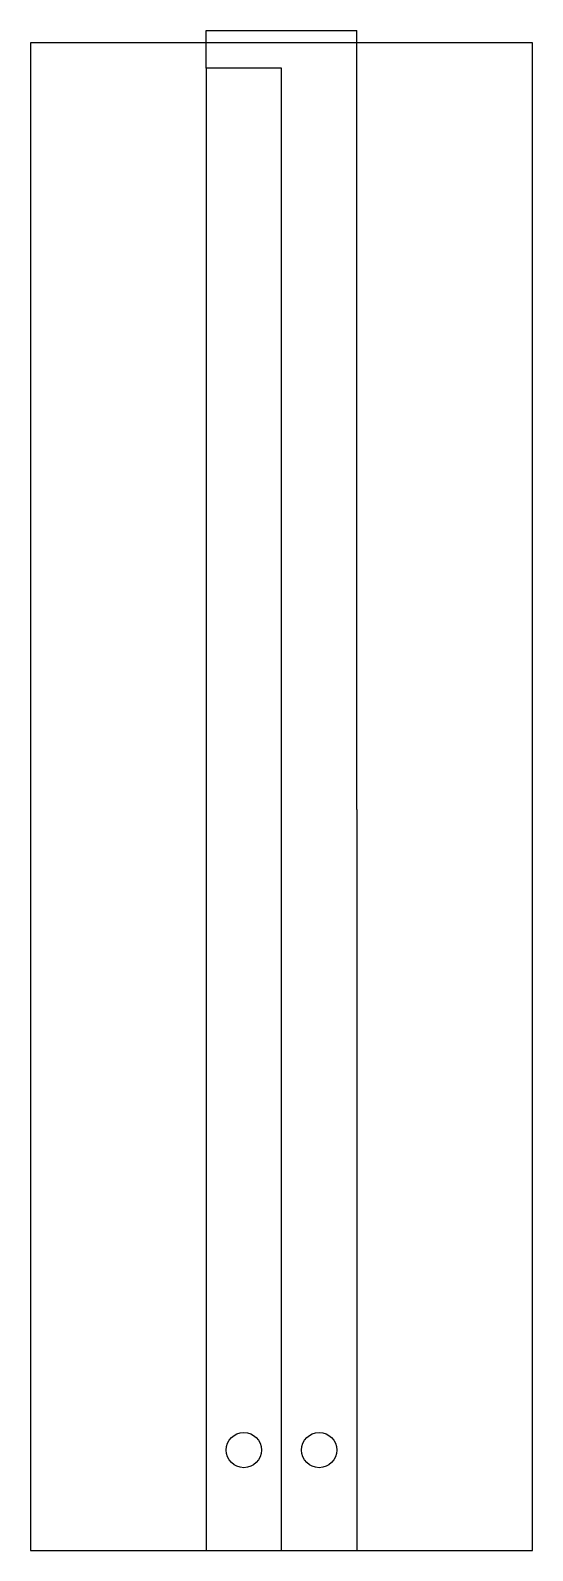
# Model space of a CAD drawing. Header units: millimetres. Extents: x 0 to 10, y 0 to 30.2.
import ezdxf

# ---------------------------------------------------------------- set-up
doc = ezdxf.new("R2010")
doc.units = ezdxf.units.MM

msp = doc.modelspace()

# ---------------------------------------------------------------- linework, layer by layer
at = {"color": 7, "linetype": 'Continuous'}
for p, q in [((3.5, 30.25), (6.5, 30.25)), ((3.5, 29.5), (3.5, 30.25)), ((6.5, 14.75), (6.5, 30.25)), ((3.5, 29.5), (3.5, 0)), ((5, 29.5), (3.5, 29.5)), ((5, 0), (5, 29.5)), ((6.5, 14.75), (6.5, 0)), ((3.5, 0), (6.5, 0))]:
    msp.add_line(p, q, dxfattribs=at)
at = {"color": 7, "linetype": 'Continuous', "lineweight": 25}
for p, q in [((10, 30), (0, 30)), ((0, 30), (0, 0)), ((10, 0), (10, 30)), ((0, 0), (10, 0))]:
    msp.add_line(p, q, dxfattribs=at)
for centre in [(4.25, 2), (5.75, 2)]:
    msp.add_circle(centre, 0.35, dxfattribs=at)

doc.saveas('drawing.dxf')
